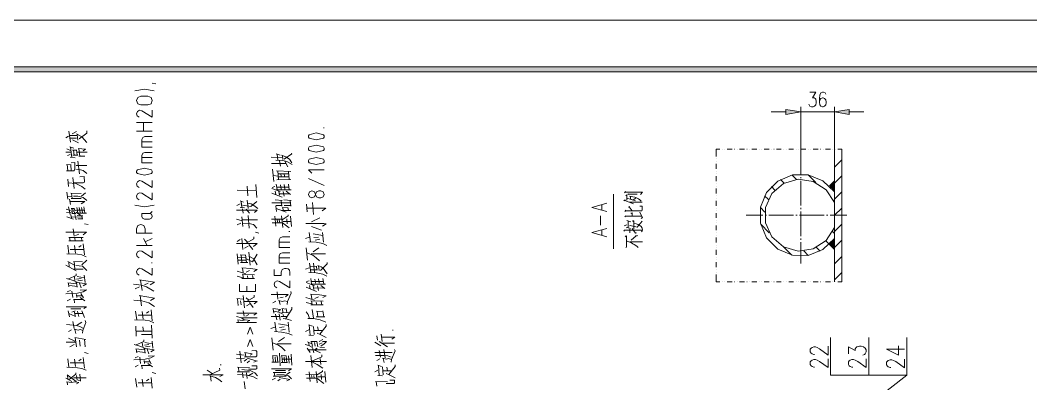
# Model space of a CAD drawing. Header units: millimetres. Extents: x 0 to 829, y 0 to 586.
# Drawn here: x 372.2 to 575.1, y 512.7 to 585.6 of the extents above; entities that cross this region are included whole.
import ezdxf

# ---------------------------------------------------------------- set-up
doc = ezdxf.new("R2010")
doc.units = ezdxf.units.MM

msp = doc.modelspace()

# ---------------------------------------------------------------- hatches: boundary and pattern name
h = msp.add_hatch(color=0)
h.dxf.hatch_style = 2
h.paths.add_polyline_path([(819.788528, 576.266028), (818.80075, 575.281778), (25.142472, 575.281778), (24.154694, 576.266028)])
h = msp.add_hatch(color=0)
h.dxf.hatch_style = 2
h.paths.add_polyline_path([(525.924639, 567.746444), (528.880917, 567.252556), (525.924639, 566.758667)])
h = msp.add_hatch(color=0)
h.dxf.hatch_style = 2
h.paths.add_polyline_path([(538.603472, 567.746444), (535.643667, 567.252556), (538.603472, 566.758667)])

# ---------------------------------------------------------------- linework, layer by layer
at = {"color": 0, "lineweight": 0}
for points in [[(0, 0), (0, 585.632278), (829.154778, 585.632278), (829.154778, 0)], [(819.788528, 576.266028), (818.80075, 575.281778), (25.142472, 575.281778), (24.154694, 576.266028)], [(525.924639, 567.746444), (528.880917, 567.252556), (525.924639, 566.758667)], [(538.603472, 567.746444), (535.643667, 567.252556), (538.603472, 566.758667)], [(430.776944, 551.405778), (430.279528, 551.201167), (430.074917, 550.70375), (430.279528, 550.206333), (430.776944, 549.998194), (431.277889, 550.206333), (431.4825, 550.70375), (431.277889, 551.201167)]]:
    msp.add_lwpolyline(points, close=True, dxfattribs=at)
for points in [[(399.439694, 572.861722), (398.737667, 573.038111)], [(399.086917, 571.454139), (397.150167, 571.803389), (395.216944, 571.454139)], [(396.448139, 570.395806), (395.823722, 570.138278), (395.566194, 569.517389), (395.823722, 568.892972), (396.448139, 568.635444)], [(396.448139, 570.395806), (397.855722, 570.395806)], [(397.855722, 568.635444), (398.480139, 568.892972), (398.737667, 569.517389), (398.480139, 570.138278), (397.855722, 570.395806)], [(530.733, 571.196611), (531.893639, 571.196611), (531.258639, 570.07125), (531.576139, 570.07125), (531.787806, 569.930139), (531.893639, 569.789028), (531.999472, 569.365694), (531.999472, 569.083472), (531.893639, 568.660139), (531.681972, 568.381444), (531.364472, 568.240333), (531.046972, 568.240333), (530.733, 568.381444), (530.627167, 568.519028), (530.521333, 568.80125)], [(533.900944, 570.773278), (533.795111, 571.0555), (533.477611, 571.196611), (533.265944, 571.196611), (532.948444, 571.0555), (532.736778, 570.632167), (532.634472, 569.930139), (532.634472, 569.224583), (532.736778, 568.660139), (532.948444, 568.381444), (533.265944, 568.240333), (533.371778, 568.240333), (533.689278, 568.381444), (533.900944, 568.660139), (534.006778, 569.083472), (534.006778, 569.224583), (533.900944, 569.647917), (533.689278, 569.930139), (533.371778, 570.07125), (533.265944, 570.07125), (532.948444, 569.930139), (532.736778, 569.647917), (532.634472, 569.224583)], [(397.855722, 568.635444), (396.448139, 568.635444)], [(528.880917, 554.76775), (528.880917, 568.240333)], [(535.643667, 559.763083), (535.643667, 568.240333)], [(396.642167, 567.474806), (396.162389, 567.573583), (395.735528, 567.333694), (395.566194, 566.875083)], [(395.566194, 566.875083), (395.710833, 566.434111), (396.095361, 566.173056)], [(396.642167, 567.474806), (398.737667, 566.173056), (398.737667, 567.580639)], [(525.924639, 567.252556), (522.964833, 567.252556)], [(528.880917, 567.252556), (535.643667, 567.252556)], [(538.603472, 567.252556), (541.55975, 567.252556)], [(395.566194, 565.114722), (398.737667, 565.114722)], [(396.977306, 563.354361), (396.977306, 565.114722)], [(433.242861, 564.084611), (433.066472, 564.084611)], [(381.34925, 562.073778), (381.906639, 562.352472)], [(382.326444, 561.188306), (382.001889, 563.379056)], [(382.139472, 562.539444), (383.490611, 562.539444)], [(382.234722, 561.982056), (383.490611, 561.982056)], [(382.654528, 562.818139), (383.54, 563.333194)], [(383.490611, 562.818139), (384.612444, 562.214889), (385.589639, 561.142444)], [(383.818694, 561.608111), (383.631722, 562.680556)], [(384.051528, 561.840944), (385.589639, 562.95925), (385.589639, 563.470778)], [(398.737667, 563.354361), (395.566194, 563.354361)], [(397.238361, 562.299556), (396.804444, 562.119639), (396.624528, 561.682194)], [(397.238361, 562.299556), (398.737667, 562.299556)], [(430.251306, 562.6735), (430.092556, 562.458306), (430.092556, 562.190194), (430.251306, 561.971472)], [(433.066472, 562.6735), (431.658889, 563.029806), (430.251306, 562.6735)], [(430.251306, 561.971472), (431.658889, 561.615167), (433.066472, 561.971472)], [(433.066472, 561.971472), (433.225222, 562.190194), (433.225222, 562.458306), (433.066472, 562.6735)], [(382.188861, 560.211111), (382.979083, 559.97475)], [(382.559278, 558.112083), (382.326444, 560.161722)], [(382.700389, 561.653972), (383.910417, 561.047194)], [(383.864556, 559.883028), (385.310944, 559.791306), (384.891139, 559.417361)], [(398.737667, 560.186417), (396.624528, 560.186417), (396.624528, 561.682194)], [(398.737667, 561.241222), (396.624528, 561.241222)], [(430.251306, 560.211111), (430.092556, 559.992389), (430.092556, 559.724278), (430.251306, 559.505556)], [(433.066472, 560.211111), (431.658889, 560.563889), (430.251306, 560.211111)], [(433.066472, 559.505556), (433.225222, 559.724278), (433.225222, 559.992389), (433.066472, 560.211111)], [(381.395111, 559.138667), (382.467556, 559.138667)], [(381.582083, 559.837167), (382.421694, 559.417361)], [(381.719667, 558.531889), (382.234722, 558.718861)], [(382.234722, 558.157944), (383.257778, 558.020361)], [(382.74625, 559.604333), (383.490611, 559.558472)], [(382.792111, 558.57775), (383.818694, 558.57775)], [(383.024944, 558.57775), (382.887361, 559.604333)], [(383.631722, 558.57775), (383.490611, 559.650194)], [(383.585861, 559.138667), (385.681361, 559.138667)], [(383.959806, 558.390778), (385.215694, 558.390778)], [(384.192639, 558.390778), (384.005667, 559.837167)], [(397.238361, 559.128083), (396.804444, 558.948167), (396.624528, 558.51425)], [(398.737667, 557.018472), (396.624528, 557.018472), (396.624528, 558.51425)], [(398.737667, 558.073278), (396.624528, 558.073278)], [(397.238361, 559.128083), (398.737667, 559.128083)], [(424.839694, 558.112083), (422.603083, 558.161472)], [(423.629667, 558.859972), (424.374028, 558.581278)], [(423.816639, 558.764722), (423.954222, 557.554694)], [(424.702111, 558.581278), (425.538194, 558.253194)], [(424.934944, 557.695806), (424.839694, 558.486028)], [(425.213639, 557.741667), (426.75175, 558.814111), (426.705889, 558.997556)], [(425.538194, 558.253194), (426.286083, 557.741667), (426.75175, 557.043167)], [(430.251306, 559.505556), (431.658889, 559.14925), (433.066472, 559.505556)], [(433.066472, 557.745194), (431.658889, 558.1015), (430.251306, 557.745194)], [(511.891139, 559.763083), (512.66725, 559.763083)], [(511.891139, 558.295528), (511.891139, 559.763083)], [(513.161139, 559.763083), (513.178778, 559.763083)], [(513.655028, 559.763083), (513.672667, 559.763083)], [(514.148917, 559.763083), (515.133167, 559.763083)], [(515.627056, 559.763083), (515.644694, 559.763083)], [(516.120944, 559.763083), (516.138583, 559.763083)], [(516.611306, 559.763083), (517.599083, 559.763083)], [(518.092972, 559.763083), (518.110611, 559.763083)], [(518.583333, 559.763083), (518.600972, 559.763083)], [(519.077222, 559.763083), (520.061472, 559.763083)], [(520.555361, 559.763083), (520.573, 559.763083)], [(521.04925, 559.763083), (521.066889, 559.763083)], [(521.543139, 559.763083), (522.527389, 559.763083)], [(523.021278, 559.763083), (523.038917, 559.763083)], [(523.515167, 559.763083), (523.532806, 559.763083)], [(524.005528, 559.763083), (524.993306, 559.763083)], [(525.487194, 559.763083), (525.504833, 559.763083)], [(525.977556, 559.763083), (525.995194, 559.763083)], [(526.471444, 559.763083), (527.459222, 559.763083)], [(527.949583, 559.763083), (527.967222, 559.763083)], [(528.443472, 559.763083), (528.461111, 559.763083)], [(528.880917, 554.665444), (528.880917, 558.95875)], [(528.937361, 559.763083), (529.921611, 559.763083)], [(530.4155, 559.763083), (530.433139, 559.763083)], [(530.909389, 559.763083), (530.927028, 559.763083)], [(531.39975, 559.763083), (532.387528, 559.763083)], [(532.881417, 559.763083), (532.899056, 559.763083)], [(533.371778, 559.763083), (533.389417, 559.763083)], [(533.865667, 559.763083), (534.853444, 559.763083)], [(535.343806, 559.763083), (535.361444, 559.763083)], [(535.643667, 533.163639), (535.643667, 559.763083)], [(535.837694, 559.763083), (535.855333, 559.763083)], [(536.331583, 559.763083), (537.107694, 559.763083)], [(537.107694, 533.163639), (537.107694, 559.763083)], [(381.536222, 555.455667), (382.979083, 555.455667), (383.211917, 555.6885), (383.211917, 557.0855), (382.421694, 557.039639)], [(382.372306, 556.619833), (381.536222, 556.715083)], [(381.673806, 556.669222), (381.769056, 555.455667)], [(382.467556, 555.455667), (382.372306, 556.715083)], [(385.589639, 556.48225), (383.44475, 556.48225)], [(384.097389, 554.848889), (383.818694, 557.367722)], [(398.561278, 555.607361), (397.150167, 555.963667), (395.742583, 555.607361)], [(425.587583, 556.902056), (422.694806, 556.902056)], [(426.797611, 556.715083), (425.771028, 557.276), (424.934944, 557.508833), (423.534417, 557.554694)], [(424.46575, 556.341139), (424.282306, 557.413583)], [(425.351222, 557.367722), (425.912139, 556.249417)], [(430.251306, 557.745194), (430.092556, 557.526472), (430.092556, 557.258361), (430.251306, 557.039639)], [(430.251306, 557.039639), (431.658889, 556.686861), (433.066472, 557.039639)], [(433.066472, 557.039639), (433.225222, 557.258361), (433.225222, 557.526472), (433.066472, 557.745194)], [(511.891139, 557.801639), (511.908778, 557.801639)], [(511.891139, 557.30775), (511.908778, 557.30775)], [(511.891139, 555.829611), (511.891139, 556.813861)], [(537.107694, 557.653472), (535.643667, 556.192972)], [(381.906639, 552.287722), (381.769056, 553.776444)], [(383.024944, 551.913778), (382.792111, 554.104528)], [(383.490611, 555.6885), (384.330222, 555.642639), (384.891139, 555.501528), (385.589639, 554.898278)], [(384.845278, 553.032083), (385.123972, 553.173194), (385.078111, 554.2915), (384.192639, 554.19625)], [(395.742583, 555.607361), (395.587361, 555.388639), (395.587361, 555.120528), (395.742583, 554.905333)], [(395.742583, 554.905333), (397.150167, 554.549028), (398.561278, 554.905333)], [(398.561278, 554.905333), (398.7165, 555.120528), (398.7165, 555.388639), (398.561278, 555.607361)], [(422.881778, 555.737889), (423.114611, 553.314306)], [(424.000083, 554.337361), (422.977028, 554.524333)], [(426.518917, 555.318083), (423.675528, 555.455667)], [(423.908361, 555.409806), (424.095333, 553.638861)], [(424.000083, 554.852417), (426.099111, 554.803028)], [(424.049472, 554.199778), (426.144972, 554.199778)], [(424.561, 554.665444), (424.652722, 554.199778)], [(425.305361, 554.199778), (425.213639, 554.665444)], [(426.236694, 553.684722), (426.05325, 555.318083)], [(433.242861, 555.632056), (430.074917, 555.632056), (430.776944, 554.930028)], [(433.242861, 552.464111), (430.074917, 553.871694)], [(511.891139, 555.335722), (511.908778, 555.335722)], [(511.891139, 554.841833), (511.908778, 554.841833)], [(511.891139, 553.363694), (511.891139, 554.351472)], [(535.643667, 551.222333), (533.354139, 553.441306), (530.394333, 554.626639), (527.205222, 554.594889), (524.266583, 553.349583), (522.022917, 551.08475), (520.809361, 548.135528), (520.809361, 544.946417), (522.022917, 541.997194), (524.266583, 539.728833), (527.205222, 538.487056), (530.394333, 538.455306), (533.354139, 539.637111), (535.643667, 541.859611)], [(528.058944, 553.705889), (527.177, 554.587833)], [(528.880917, 553.924611), (528.880917, 554.171556)], [(531.911278, 553.085), (530.366111, 554.630167)], [(537.107694, 554.422028), (535.643667, 552.961528)], [(383.398889, 552.890972), (381.860778, 553.032083)], [(384.845278, 553.032083), (382.933222, 553.032083)], [(383.398889, 552.890972), (384.563056, 552.287722)], [(384.563056, 552.287722), (385.261556, 551.726806)], [(396.642167, 553.388389), (396.162389, 553.487167), (395.735528, 553.250806), (395.566194, 552.792194)], [(395.566194, 552.792194), (395.710833, 552.351222), (396.095361, 552.086639)], [(396.642167, 553.388389), (398.737667, 552.086639), (398.737667, 553.494222)], [(417.752389, 552.372389), (417.939361, 550.418)], [(419.710306, 550.089917), (419.523333, 552.654611)], [(422.744194, 551.913778), (424.419889, 551.261139)], [(422.790056, 552.10075), (423.347444, 552.287722)], [(423.816639, 551.680944), (423.629667, 552.753389)], [(423.721389, 553.638861), (426.564778, 553.684722)], [(423.76725, 552.146611), (426.144972, 552.146611)], [(424.606861, 551.776194), (424.46575, 552.615806)], [(425.351222, 551.776194), (425.213639, 552.661667)], [(426.236694, 551.635083), (426.099111, 552.753389)], [(511.891139, 552.869806), (511.908778, 552.869806)], [(511.891139, 552.379444), (511.908778, 552.379444)], [(511.891139, 550.897778), (511.891139, 551.885556)], [(535.643667, 549.045694), (533.992667, 551.628028), (531.413861, 553.293139), (528.376444, 553.734111), (525.43075, 552.873333), (523.109472, 550.866028), (521.832417, 548.075556), (521.832417, 545.006389), (523.109472, 542.215917), (525.43075, 540.205083), (528.376444, 539.344306), (531.413861, 539.785278), (533.992667, 541.450389), (535.643667, 544.03625)], [(523.723306, 551.578639), (523.003639, 552.298306)], [(525.578917, 552.954472), (524.831028, 553.702361)], [(528.880917, 548.502417), (528.880917, 553.43425)], [(535.643667, 553.423667), (534.63825, 552.414722)], [(535.643667, 553.282556), (534.708806, 552.347694)], [(535.643667, 551.613917), (534.740556, 552.517028)], [(535.643667, 552.961528), (534.867556, 552.181889)], [(535.643667, 551.938472), (534.902833, 552.679306)], [(535.643667, 552.636972), (535.022778, 552.012556)], [(535.643667, 552.2595), (535.065111, 552.841583)], [(535.643667, 552.315944), (535.170944, 551.839694)], [(535.643667, 552.584056), (535.223861, 553.003861)], [(535.643667, 551.991389), (535.315583, 551.663306)], [(535.643667, 552.905083), (535.386139, 553.166139)], [(535.643667, 553.229639), (535.548417, 553.324889)], [(381.814917, 549.768889), (381.582083, 551.169417)], [(382.605139, 550.238083), (381.719667, 550.375667)], [(382.326444, 548.699972), (382.139472, 549.768889)], [(382.372306, 550.936583), (384.471333, 550.887194)], [(382.421694, 549.864139), (384.471333, 549.864139)], [(382.654528, 549.864139), (382.513417, 550.936583)], [(382.933222, 550.375667), (383.772833, 550.329806), (384.891139, 550.096972), (385.589639, 549.490194)], [(384.517194, 550.375667), (385.356806, 551.028306)], [(396.642167, 550.926), (396.162389, 551.024778), (395.735528, 550.784889), (395.566194, 550.326278)], [(395.566194, 550.326278), (395.710833, 549.885306), (396.095361, 549.620722)], [(396.642167, 550.926), (398.737667, 549.620722), (398.737667, 551.031833)], [(415.748611, 551.536306), (419.569194, 551.486917)], [(422.744194, 550.982444), (424.793833, 550.142833)], [(423.534417, 550.657889), (423.396833, 551.356389)], [(423.629667, 551.589222), (426.610639, 551.589222)], [(424.282306, 550.516778), (424.141194, 551.261139)], [(424.187056, 550.844861), (426.286083, 550.795472)], [(425.213639, 550.329806), (425.026667, 551.261139)], [(426.473056, 550.70375), (425.633444, 551.356389)], [(432.188056, 551.405778), (431.690639, 551.201167), (431.4825, 550.70375), (431.690639, 550.206333), (432.188056, 549.998194)], [(432.188056, 551.405778), (432.540833, 551.405778)], [(432.540833, 549.998194), (432.188056, 549.998194)], [(432.540833, 549.998194), (433.03825, 550.206333), (433.242861, 550.70375), (433.03825, 551.201167), (432.540833, 551.405778)], [(491.327722, 539.753528), (491.327722, 550.76725)], [(493.522, 551.035361), (493.719556, 551.271722), (493.641944, 551.155306), (497.10975, 551.155306), (496.718167, 550.710806)], [(493.955917, 549.557222), (493.955917, 550.622611), (493.797167, 550.502667), (493.955917, 550.414472)], [(493.994722, 549.969972), (495.730389, 549.409056), (494.703806, 549.765361), (494.703806, 550.298056)], [(494.153472, 550.682583), (494.312222, 550.83075), (494.273417, 550.739028), (496.047889, 550.739028)], [(494.509778, 550.326278), (495.180056, 550.238083), (495.571639, 550.118139), (495.927944, 550.001722), (496.323056, 549.825333), (496.598222, 549.617194), (496.873389, 549.349083)], [(495.257667, 549.557222), (495.808, 550.029944)], [(511.891139, 550.407417), (511.908778, 550.407417)], [(511.891139, 549.913528), (511.908778, 549.913528)], [(522.389806, 549.680694), (521.634861, 550.435639)], [(535.643667, 551.666833), (535.456694, 551.479861)], [(535.643667, 551.289361), (535.470806, 551.46575)], [(535.643667, 551.345806), (535.594278, 551.292889)], [(537.107694, 551.190583), (535.643667, 549.730083)], [(381.440972, 547.71925), (382.326444, 547.486417)], [(382.234722, 546.646806), (381.906639, 548.184917)], [(385.169833, 549.257361), (382.234722, 549.257361)], [(383.024944, 547.860361), (382.421694, 547.906222)], [(382.654528, 547.532278), (382.559278, 547.860361)], [(383.120194, 547.532278), (383.024944, 547.952083)], [(383.772833, 547.02075), (383.585861, 548.093194)], [(384.051528, 548.047333), (384.2385, 547.066611)], [(385.169833, 549.257361), (384.471333, 548.791694)], [(384.704167, 547.066611), (384.517194, 548.047333)], [(385.169833, 547.02075), (384.982861, 548.184917)], [(395.216944, 548.565917), (397.150167, 548.216667), (399.086917, 548.565917)], [(415.70275, 548.505944), (416.355389, 548.784639)], [(416.355389, 549.391417), (417.053889, 549.158583)], [(416.355389, 548.086139), (417.240861, 547.994417)], [(416.679944, 548.086139), (416.542361, 549.299694)], [(416.866917, 548.551806), (418.546139, 548.273111), (419.710306, 549.299694)], [(417.008028, 546.967833), (416.866917, 547.807444)], [(418.263917, 546.967833), (417.565417, 547.761583)], [(417.985222, 547.853306), (417.79825, 549.532528)], [(417.8935, 548.971611), (418.592, 548.784639), (419.149389, 548.460083), (419.897278, 547.853306)], [(422.744194, 548.978667), (426.423667, 548.978667)], [(423.396833, 549.585444), (424.793833, 549.493722)], [(423.534417, 548.467139), (424.702111, 548.467139)], [(423.675528, 547.302972), (423.534417, 548.326028)], [(423.629667, 547.860361), (425.633444, 547.116)], [(424.747972, 548.371889), (424.606861, 549.493722)], [(424.793833, 548.093194), (425.958, 548.001472)], [(425.026667, 547.486417), (424.934944, 548.093194)], [(425.167778, 549.585444), (426.610639, 549.493722)], [(425.213639, 548.467139), (426.473056, 548.467139)], [(425.958, 548.093194), (426.05325, 547.486417)], [(426.518917, 548.371889), (426.377806, 549.493722)], [(429.8315, 547.186556), (429.690389, 548.724667)], [(429.73625, 547.934444), (433.510972, 547.934444)], [(431.090917, 546.675028), (430.903944, 549.05275)], [(433.560361, 547.934444), (432.812472, 547.419389)], [(489.944833, 547.257111), (486.988556, 548.103778), (489.944833, 548.946917)], [(488.960583, 547.574611), (488.960583, 548.629417)], [(493.405583, 549.409056), (493.68075, 549.588972), (493.599611, 549.49725), (495.296472, 548.788167)], [(493.719556, 547.426444), (496.912194, 547.426444), (496.993333, 547.426444), (497.070944, 547.546389), (497.070944, 548.343667), (496.598222, 548.343667)], [(494.273417, 548.167278), (494.587389, 548.255472)], [(494.428639, 549.172694), (497.032139, 549.172694)], [(494.428639, 548.22725), (495.060111, 547.426444)], [(511.891139, 548.435389), (511.891139, 549.419639)], [(511.891139, 547.9415), (511.908778, 547.9415)], [(521.694833, 547.144222), (520.79525, 548.043806)], [(528.880917, 547.765111), (528.880917, 548.012056)], [(535.643667, 549.352611), (535.424944, 549.571333)], [(537.107694, 547.959139), (535.686, 546.540972)], [(381.486833, 547.066611), (382.467556, 547.112472)], [(381.582083, 546.181139), (382.933222, 545.715472)], [(382.513417, 545.902444), (382.372306, 546.600944)], [(382.513417, 547.532278), (383.257778, 547.532278)], [(383.074333, 547.207722), (382.513417, 547.253583)], [(382.513417, 546.181139), (384.612444, 546.135278)], [(382.605139, 546.879639), (383.398889, 546.879639)], [(382.654528, 547.207722), (382.74625, 546.879639)], [(383.166056, 546.879639), (383.074333, 547.253583)], [(383.44475, 545.574361), (383.166056, 546.696194)], [(383.257778, 547.440556), (383.631722, 547.532278)], [(383.398889, 547.112472), (384.330222, 546.509222)], [(383.631722, 546.459833), (384.795889, 546.413972)], [(383.726972, 546.929028), (385.543778, 546.929028)], [(383.772833, 547.532278), (385.078111, 547.532278)], [(383.772833, 545.810722), (384.704167, 545.810722)], [(384.750028, 545.715472), (384.563056, 546.413972)], [(396.624528, 546.276389), (396.624528, 546.89375), (398.2085, 546.89375)], [(396.624528, 546.276389), (396.77975, 545.902444), (397.150167, 545.75075)], [(398.2085, 545.75075), (397.150167, 545.75075)], [(398.737667, 546.364583), (398.582444, 546.738528), (398.2085, 546.89375)], [(398.2085, 545.75075), (398.582444, 545.902444), (398.737667, 546.276389)], [(398.737667, 547.246528), (398.296694, 546.89375)], [(398.737667, 546.364583), (398.737667, 546.276389)], [(415.656889, 547.52875), (419.802028, 547.52875), (419.244639, 547.059556)], [(415.656889, 545.757806), (416.775194, 545.429722)], [(416.912778, 544.265556), (416.725806, 546.223472)], [(418.172194, 543.937472), (417.985222, 546.502167)], [(422.648944, 545.764861), (424.747972, 545.715472)], [(423.534417, 544.364333), (423.301583, 546.32225)], [(424.934944, 544.085639), (424.702111, 546.4175)], [(424.747972, 547.486417), (426.564778, 547.486417)], [(424.793833, 545.62375), (426.003861, 546.4175), (426.003861, 546.600944)], [(425.820417, 544.784139), (425.725167, 545.810722)], [(426.6565, 544.272611), (426.473056, 546.368111)], [(430.671111, 545.228639), (432.392667, 546.022389)], [(488.678361, 544.508972), (488.678361, 546.410444)], [(493.560806, 546.184667), (493.797167, 546.421028)], [(493.599611, 547.250056), (493.797167, 547.518167)], [(493.719556, 546.304611), (496.993333, 546.304611)], [(495.021306, 546.304611), (495.021306, 547.013694), (494.784944, 546.953722), (495.021306, 546.777333)], [(497.10975, 546.008278), (496.598222, 547.161861)], [(496.873389, 545.888333), (497.152083, 546.06825)], [(511.891139, 547.447611), (511.908778, 547.447611)], [(511.891139, 545.969472), (511.891139, 546.95725)], [(517.909528, 546.540972), (521.260917, 546.540972)], [(521.754806, 546.540972), (522.00175, 546.540972)], [(522.492111, 546.540972), (527.423944, 546.540972)], [(527.914306, 546.540972), (528.16125, 546.540972)], [(528.655139, 546.540972), (533.583444, 546.540972)], [(528.880917, 542.342917), (528.880917, 547.271222)], [(534.077333, 546.540972), (534.324278, 546.540972)], [(534.818167, 546.540972), (538.169556, 546.540972)], [(535.686, 546.540972), (535.643667, 546.498639)], [(383.024944, 542.293528), (382.8415, 543.785778)], [(385.836583, 544.6395), (385.134556, 544.815889)], [(397.326556, 543.814), (397.069028, 544.434889), (396.448139, 544.692417), (395.823722, 544.434889), (395.566194, 543.814)], [(398.737667, 542.932056), (395.566194, 542.932056), (395.566194, 543.814)], [(397.326556, 543.814), (397.326556, 542.932056)], [(415.748611, 544.590111), (416.492972, 544.964056)], [(416.821056, 545.570833), (419.847889, 545.570833)], [(416.866917, 544.918194), (418.080472, 544.872333), (419.057667, 544.6395), (419.710306, 543.937472)], [(422.790056, 545.016972), (424.839694, 545.016972)], [(423.908361, 545.016972), (423.816639, 545.577889)], [(424.328167, 545.016972), (424.232917, 545.577889)], [(424.839694, 545.016972), (426.236694, 543.993917)], [(425.026667, 545.299194), (426.518917, 545.299194)], [(429.552806, 544.858222), (433.186417, 544.858222), (433.652083, 544.808833), (432.907722, 544.343167)], [(430.671111, 544.297306), (432.674889, 543.507083)], [(489.944833, 542.187694), (486.988556, 543.030833), (489.944833, 543.8775)], [(493.444389, 544.410194), (493.994722, 544.590111)], [(493.8395, 543.969222), (494.033528, 544.057417), (494.746139, 543.8775)], [(493.955917, 545.447361), (494.784944, 545.211)], [(494.231083, 543.997444), (494.231083, 545.267444)], [(494.509778, 544.381972), (494.626194, 544.470167), (496.047889, 544.145611), (497.070944, 545.327417)], [(494.587389, 543.02025), (494.587389, 543.761083)], [(495.927944, 542.992028), (495.691583, 542.960278), (495.060111, 543.849278)], [(495.416417, 543.789306), (495.416417, 545.415611), (495.137722, 545.387389), (495.335278, 545.267444)], [(495.416417, 544.882917), (495.889139, 544.826472), (496.241917, 544.678306), (496.598222, 544.470167), (496.873389, 544.233806), (497.032139, 543.937472), (497.10975, 543.672889)], [(511.891139, 545.475583), (511.908778, 545.475583)], [(511.891139, 544.985222), (511.908778, 544.985222)], [(511.891139, 543.503556), (511.891139, 544.491333)], [(522.583833, 543.023778), (520.851694, 544.755917)], [(537.107694, 544.727694), (535.643667, 543.267194)], [(381.395111, 543.133139), (385.543778, 543.133139), (384.845278, 542.572222)], [(382.001889, 542.060694), (384.891139, 542.060694)], [(382.234722, 541.408056), (382.139472, 542.060694)], [(383.257778, 541.408056), (383.166056, 541.919583)], [(383.307167, 542.434639), (384.005667, 542.713333)], [(384.612444, 541.408056), (384.517194, 542.060694)], [(396.977306, 541.87725), (397.679333, 540.466139)], [(397.326556, 541.171694), (398.737667, 541.87725)], [(415.748611, 541.263417), (416.355389, 541.633833)], [(416.912778, 539.675917), (416.679944, 541.866667)], [(417.240861, 541.729083), (417.8935, 541.076444)], [(417.473694, 540.843611), (419.103528, 541.774944), (419.103528, 542.19475)], [(420.144222, 542.95675), (419.442194, 543.129611)], [(424.84675, 542.173583), (424.409306, 541.993667), (424.229389, 541.55975)], [(424.84675, 542.173583), (426.342528, 542.173583)], [(426.342528, 543.231917), (426.166139, 543.231917)], [(429.457556, 541.873722), (430.205444, 542.106556)], [(430.484139, 541.221083), (430.251306, 543.087278)], [(432.953583, 542.434639), (430.995667, 542.805056)], [(431.182639, 542.060694), (432.113972, 542.152417)], [(431.415472, 541.499778), (432.346806, 541.736139)], [(433.094694, 541.129361), (432.907722, 543.087278)], [(488.960583, 542.505194), (488.960583, 543.56)], [(493.36325, 543.344806), (493.522, 543.524722), (497.10975, 543.524722), (496.912194, 543.200167)], [(493.797167, 540.063972), (493.917111, 540.123944), (493.917111, 542.371139), (493.68075, 542.311167), (493.8395, 542.191222)], [(494.82375, 541.513889), (495.889139, 542.399361)], [(495.691583, 542.459333), (496.164306, 542.371139)], [(511.891139, 543.013194), (511.908778, 543.013194)], [(511.891139, 542.519306), (511.908778, 542.519306)], [(511.891139, 541.041167), (511.891139, 542.025417)], [(528.880917, 541.602083), (528.880917, 541.849028)], [(535.643667, 541.651472), (534.648833, 540.653111)], [(535.643667, 542.889722), (535.294417, 543.238972)], [(535.643667, 541.595028), (535.537833, 541.704389)], [(382.001889, 538.7975), (381.769056, 540.522583)], [(381.956028, 541.408056), (384.891139, 541.408056)], [(384.982861, 539.682972), (382.280583, 539.682972)], [(383.307167, 538.938611), (383.120194, 540.427333)], [(383.959806, 540.102778), (384.471333, 540.427333)], [(385.123972, 538.610528), (384.891139, 540.755417)], [(398.737667, 540.466139), (395.566194, 540.466139)], [(415.656889, 540.843611), (419.802028, 540.843611), (419.057667, 540.282694)], [(417.985222, 540.328556), (417.240861, 539.90875)], [(418.916556, 539.630056), (418.126333, 540.656639)], [(426.342528, 540.063972), (424.229389, 540.063972), (424.229389, 541.55975)], [(426.342528, 541.118778), (424.229389, 541.118778)], [(429.877361, 537.492222), (429.644528, 539.965194)], [(430.156056, 541.221083), (431.602444, 541.129361), (432.999444, 540.850667), (433.747333, 540.476722)], [(430.995667, 539.217306), (432.159833, 540.011056)], [(493.917111, 541.393944), (493.8395, 541.393944), (494.389833, 541.217556), (494.901361, 540.981194), (495.180056, 540.801278), (495.455222, 540.624889), (495.769194, 540.4485), (496.047889, 540.240361), (496.28425, 540.063972)], [(494.587389, 541.157583), (497.152083, 541.157583)], [(511.891139, 540.547278), (511.908778, 540.547278)], [(511.891139, 540.053389), (511.908778, 540.053389)], [(511.891139, 538.57525), (511.891139, 539.563028)], [(527.099389, 538.508222), (525.363722, 540.243889)], [(528.880917, 536.814889), (528.880917, 541.108194)], [(532.775583, 539.294917), (532.024167, 540.046333)], [(535.643667, 539.658278), (533.922111, 541.379833)], [(535.643667, 539.979306), (534.800528, 540.825972)], [(535.643667, 541.326917), (534.811111, 540.490833)], [(535.643667, 540.303861), (534.95575, 540.991778)], [(535.643667, 541.005889), (534.969861, 540.332083)], [(535.643667, 540.624889), (535.107444, 541.164639)], [(535.643667, 540.681333), (535.132139, 540.169806)], [(535.643667, 540.949444), (535.255611, 541.341028)], [(535.643667, 540.356778), (535.294417, 540.007528)], [(535.643667, 541.274), (535.396722, 541.520944)], [(535.643667, 540.03575), (535.456694, 539.84525)], [(535.643667, 539.711194), (535.618972, 539.682972)], [(537.107694, 541.49625), (535.643667, 540.03575)], [(381.582083, 538.7975), (383.726972, 538.705778), (384.563056, 538.564667), (385.448528, 538.190722)], [(384.563056, 536.60675), (385.589639, 537.538083)], [(396.642167, 539.3055), (396.162389, 539.404278), (395.735528, 539.164389), (395.566194, 538.705778)], [(395.566194, 538.705778), (395.710833, 538.264806), (396.095361, 538.00375)], [(396.642167, 539.3055), (398.737667, 538.00375), (398.737667, 539.411333)], [(415.981444, 536.694944), (415.794472, 538.790444)], [(415.889722, 538.046083), (417.473694, 538.000222)], [(416.40125, 538.607), (417.427833, 538.51175)], [(416.725806, 537.0195), (416.588222, 538.557611)], [(417.427833, 538.557611), (417.611278, 537.0195)], [(417.660667, 537.767389), (418.870694, 537.206472)], [(418.405028, 536.507972), (418.126333, 539.118528)], [(418.218056, 538.278917), (419.149389, 537.767389)], [(418.824833, 537.206472), (419.802028, 538.744583)], [(419.149389, 537.721528), (419.802028, 536.599694)], [(424.84675, 539.005639), (424.409306, 538.825722), (424.229389, 538.391806)], [(426.342528, 536.8925), (424.229389, 536.8925), (424.229389, 538.391806)], [(426.342528, 537.950833), (424.229389, 537.950833)], [(424.84675, 539.005639), (426.342528, 539.005639)], [(429.73625, 538.984472), (430.949806, 538.518806), (431.648306, 538.007278), (432.300944, 537.354639)], [(430.621722, 538.751639), (433.510972, 538.751639)], [(511.891139, 538.081361), (511.908778, 538.081361)], [(511.891139, 537.591), (511.908778, 537.591)], [(530.387278, 538.451778), (529.484167, 539.351361)], [(537.107694, 538.264806), (535.643667, 536.804306)], [(381.34925, 536.515028), (383.44475, 535.350861)], [(381.814917, 537.213528), (382.979083, 536.60675)], [(382.04775, 536.186944), (381.956028, 537.121806)], [(382.933222, 537.259389), (384.750028, 537.167667)], [(382.979083, 535.721278), (384.891139, 535.721278)], [(383.211917, 535.721278), (383.074333, 537.213528)], [(383.398889, 536.469167), (384.704167, 536.328056), (385.589639, 535.442583)], [(396.642167, 535.784778), (396.162389, 535.883556), (395.735528, 535.643667), (395.566194, 535.185056)], [(396.642167, 535.784778), (398.737667, 534.483028), (398.737667, 535.890611)], [(398.737667, 536.945417), (398.561278, 536.945417)], [(417.519556, 537.485167), (415.935583, 537.485167)], [(416.447111, 537.0195), (417.8935, 537.0195)], [(419.802028, 535.6225), (418.49675, 535.809472), (416.679944, 535.950583)], [(416.958639, 535.015722), (416.821056, 535.901194)], [(419.802028, 535.6225), (419.149389, 535.248556)], [(424.582167, 535.132139), (424.582167, 534.430111), (423.174583, 534.430111), (423.174583, 535.661306)], [(425.284194, 535.837694), (424.786778, 535.629556), (424.582167, 535.132139)], [(425.636972, 535.837694), (425.284194, 535.837694)], [(426.342528, 535.132139), (426.247278, 535.484917), (425.98975, 535.742444), (425.636972, 535.837694)], [(429.503417, 535.721278), (430.251306, 535.954111)], [(430.53, 535.068639), (430.297167, 536.934833)], [(431.694167, 536.236333), (430.484139, 536.282194)], [(430.53, 535.583694), (431.927, 535.583694)], [(431.274361, 535.118028), (431.090917, 536.934833)], [(431.789417, 535.583694), (431.694167, 536.328056)], [(433.045306, 535.90825), (432.6255, 536.190472), (431.976389, 536.423306)], [(432.255083, 535.442583), (432.113972, 536.373917)], [(432.487917, 535.442583), (433.839056, 536.747861), (433.839056, 537.026556)], [(433.045306, 535.90825), (433.839056, 534.744083)], [(511.891139, 536.109333), (511.891139, 537.097111)], [(511.891139, 535.618972), (511.908778, 535.618972)], [(381.486833, 533.858611), (382.654528, 533.530528), (383.490611, 533.160111)], [(381.906639, 533.763361), (383.44475, 534.465389), (383.44475, 534.744083)], [(383.211917, 533.438806), (383.120194, 534.137306)], [(383.54, 533.671639), (384.471333, 533.81275)], [(383.631722, 534.229028), (385.123972, 533.950333)], [(383.772833, 533.343556), (384.704167, 533.484667)], [(385.261556, 533.064861), (385.078111, 534.51125)], [(395.566194, 535.185056), (395.710833, 534.744083), (396.095361, 534.483028)], [(396.162389, 533.579917), (399.146889, 533.11425), (398.307278, 532.556861)], [(396.723306, 531.438556), (396.349361, 533.534056)], [(415.748611, 535.297944), (417.519556, 534.782889)], [(415.794472, 534.271361), (416.912778, 533.992667)], [(416.725806, 533.805694), (419.244639, 533.805694)], [(419.244639, 534.550056), (416.775194, 534.645306)], [(416.912778, 534.595917), (417.053889, 533.851556)], [(417.565417, 535.110972), (418.263917, 535.435528)], [(417.939361, 533.805694), (417.844111, 534.363083)], [(418.962417, 533.805694), (418.824833, 534.458333)], [(426.342528, 534.430111), (426.342528, 535.132139)], [(430.156056, 535.068639), (431.602444, 534.976917), (432.999444, 534.698222), (433.747333, 534.324278)], [(430.716972, 532.786167), (430.53, 533.858611)], [(431.507194, 532.881417), (431.369611, 533.7175)], [(432.255083, 532.881417), (432.113972, 533.766889)], [(433.140556, 532.740306), (432.999444, 533.858611)], [(511.891139, 535.125083), (511.908778, 535.125083)], [(511.891139, 533.163639), (511.891139, 534.631194)], [(537.107694, 535.033361), (535.643667, 533.572861)], [(381.395111, 530.736528), (383.726972, 530.9235), (384.845278, 531.156333), (385.543778, 531.576139), (384.284361, 531.480889)], [(383.54, 532.786167), (381.814917, 532.973139)], [(382.001889, 532.179389), (381.906639, 532.927278)], [(382.188861, 532.412222), (383.631722, 532.22525)], [(383.353028, 533.110722), (385.497917, 532.740306), (384.845278, 532.366361)], [(383.677583, 532.087667), (383.54, 533.064861)], [(384.471333, 531.946556), (384.097389, 532.877889)], [(396.536333, 532.507472), (394.952361, 532.694444)], [(395.322778, 531.763111), (396.162389, 532.182917)], [(396.536333, 532.507472), (397.559389, 532.182917)], [(397.143111, 532.556861), (397.887472, 532.927278)], [(399.051639, 531.297444), (397.559389, 532.182917)], [(419.442194, 532.66975), (419.442194, 531.262167), (416.270722, 531.262167), (416.270722, 532.66975)], [(417.678306, 532.3205), (417.678306, 531.262167)], [(424.247028, 533.265944), (423.76725, 533.364722), (423.340389, 533.128361), (423.174583, 532.66975)], [(423.174583, 532.66975), (423.319222, 532.22525), (423.700222, 531.964194)], [(424.247028, 533.265944), (426.342528, 531.964194), (426.342528, 533.371778)], [(429.644528, 533.019), (431.32375, 532.366361)], [(429.644528, 532.087667), (431.694167, 531.248056)], [(429.690389, 533.205972), (430.251306, 533.392944)], [(430.438278, 531.763111), (430.297167, 532.461611)], [(430.53, 532.694444), (433.510972, 532.694444)], [(430.671111, 533.251833), (433.045306, 533.251833)], [(431.182639, 531.622), (431.041528, 532.366361)], [(431.090917, 531.946556), (433.186417, 531.900694)], [(432.113972, 531.435028), (431.927, 532.366361)], [(433.373389, 531.808972), (432.533778, 532.461611)], [(512.66725, 533.163639), (511.891139, 533.163639)], [(513.161139, 533.163639), (513.178778, 533.163639)], [(513.655028, 533.163639), (513.672667, 533.163639)], [(515.133167, 533.163639), (514.148917, 533.163639)], [(515.627056, 533.163639), (515.644694, 533.163639)], [(516.120944, 533.163639), (516.138583, 533.163639)], [(517.599083, 533.163639), (516.611306, 533.163639)], [(518.092972, 533.163639), (518.110611, 533.163639)], [(518.583333, 533.163639), (518.600972, 533.163639)], [(520.061472, 533.163639), (519.077222, 533.163639)], [(520.555361, 533.163639), (520.573, 533.163639)], [(521.04925, 533.163639), (521.066889, 533.163639)], [(522.527389, 533.163639), (521.543139, 533.163639)], [(523.021278, 533.163639), (523.038917, 533.163639)], [(523.515167, 533.163639), (523.532806, 533.163639)], [(524.993306, 533.163639), (524.005528, 533.163639)], [(525.487194, 533.163639), (525.504833, 533.163639)], [(525.977556, 533.163639), (525.995194, 533.163639)], [(527.459222, 533.163639), (526.471444, 533.163639)], [(527.949583, 533.163639), (527.967222, 533.163639)], [(528.443472, 533.163639), (528.461111, 533.163639)], [(529.921611, 533.163639), (528.937361, 533.163639)], [(530.4155, 533.163639), (530.433139, 533.163639)], [(530.909389, 533.163639), (530.927028, 533.163639)], [(532.387528, 533.163639), (531.39975, 533.163639)], [(532.881417, 533.163639), (532.899056, 533.163639)], [(533.371778, 533.163639), (533.389417, 533.163639)], [(534.853444, 533.163639), (533.865667, 533.163639)], [(535.343806, 533.163639), (535.361444, 533.163639)], [(535.837694, 533.163639), (535.855333, 533.163639)], [(537.107694, 533.163639), (536.331583, 533.163639)], [(381.673806, 531.156333), (382.326444, 531.435028)], [(381.673806, 529.336), (382.326444, 529.709944)], [(382.792111, 530.038028), (382.605139, 531.293917)], [(384.795889, 529.618222), (382.887361, 529.618222)], [(383.024944, 529.618222), (383.120194, 528.965583)], [(383.585861, 530.038028), (383.490611, 530.641278)], [(383.54, 530.362583), (384.704167, 530.362583)], [(384.2385, 530.038028), (385.169833, 529.385389)], [(384.937, 529.942778), (384.425472, 530.82825)], [(394.998222, 529.480639), (396.628056, 529.339528), (398.074444, 528.965583), (399.19275, 528.221222)], [(396.070667, 530.457833), (399.146889, 529.900444), (398.353139, 529.43125)], [(396.582194, 528.362333), (396.3035, 530.411972)], [(415.70275, 529.801667), (417.008028, 529.664083)], [(415.981444, 528.404667), (415.840333, 529.755806)], [(417.240861, 527.984861), (416.958639, 530.408444)], [(417.565417, 529.942778), (418.126333, 529.522972)], [(417.660667, 529.244278), (419.198778, 530.083889), (419.198778, 530.500167)], [(422.603083, 530.595417), (426.003861, 530.595417), (425.446472, 530.179139)], [(423.954222, 529.664083), (423.76725, 531.156333)], [(424.095333, 529.43125), (424.885556, 529.244278), (425.2595, 529.385389), (425.866278, 529.198417)], [(424.328167, 529.946306), (424.980806, 530.083889)], [(425.820417, 528.641028), (425.866278, 529.198417), (426.610639, 530.9235)], [(426.610639, 530.9235), (426.518917, 531.202194)], [(429.552806, 530.038028), (431.32375, 529.522972)], [(433.606222, 530.362583), (432.300944, 530.549556), (430.484139, 530.690667)], [(430.762833, 529.755806), (430.621722, 530.641278)], [(431.369611, 529.851056), (432.068111, 530.175611)], [(433.606222, 530.362583), (432.953583, 529.992167)], [(381.440972, 528.171833), (385.123972, 528.171833), (385.543778, 528.125972), (384.982861, 527.797889)], [(382.372306, 527.752028), (384.376083, 527.752028)], [(398.727083, 525.377833), (398.49425, 527.522722)], [(416.542361, 528.545778), (416.447111, 529.381861)], [(417.145611, 529.244278), (419.802028, 529.244278), (419.198778, 528.778611)], [(417.660667, 528.358806), (418.218056, 528.683361)], [(419.011806, 528.030722), (418.263917, 529.011444)], [(422.931167, 528.965583), (423.534417, 529.293667)], [(422.931167, 527.801417), (424.46575, 527.614444), (424.095333, 527.289889)], [(423.164, 526.870083), (423.022889, 527.755556)], [(424.419889, 528.591639), (424.232917, 529.385389)], [(425.633444, 527.706167), (424.747972, 527.801417)], [(424.839694, 527.755556), (424.934944, 527.007667)], [(425.538194, 525.797639), (426.75175, 527.660306), (426.75175, 528.080111)], [(425.771028, 527.007667), (425.633444, 527.801417)], [(429.598667, 529.011444), (430.716972, 528.73275)], [(430.53, 528.545778), (433.045306, 528.545778)], [(433.045306, 529.290139), (430.575861, 529.385389)], [(430.716972, 529.339528), (430.854556, 528.591639)], [(431.090917, 525.889361), (430.808694, 527.614444)], [(431.740028, 528.545778), (431.648306, 529.106694)], [(432.766611, 528.545778), (432.6255, 529.198417)], [(382.093611, 526.168056), (381.860778, 527.381611)], [(381.956028, 526.820694), (383.211917, 526.309167)], [(382.559278, 527.099389), (383.257778, 527.381611)], [(383.307167, 526.213917), (383.024944, 527.2405)], [(383.211917, 526.820694), (384.795889, 526.820694)], [(384.005667, 526.213917), (383.726972, 527.286361)], [(385.123972, 526.026944), (384.563056, 527.381611)], [(384.750028, 522.859), (384.795889, 523.419917), (385.402667, 525.003889), (385.261556, 525.423694)], [(395.185194, 525.564806), (397.326556, 525.473083), (398.166167, 525.331972), (399.051639, 524.958028)], [(395.605, 525.564806), (395.372167, 527.289889)], [(398.585972, 526.450278), (395.883694, 526.450278)], [(396.90675, 525.705917), (396.723306, 527.194639)], [(397.559389, 526.870083), (398.074444, 527.194639)], [(415.656889, 526.213917), (416.634083, 525.935222), (417.195, 525.561278)], [(415.70275, 526.866556), (419.710306, 526.866556), (419.103528, 526.492611)], [(415.840333, 525.561278), (416.912778, 525.420167)], [(416.027306, 525.003889), (415.935583, 525.561278)], [(416.634083, 525.935222), (419.756167, 525.935222)], [(416.912778, 525.420167), (417.473694, 525.561278), (418.313306, 525.420167), (417.79825, 525.187333)], [(417.195, 526.305639), (417.008028, 527.332222)], [(417.519556, 526.305639), (418.080472, 526.633722)], [(422.603083, 526.217444), (424.232917, 526.217444)], [(423.164, 527.289889), (424.141194, 527.102917), (424.885556, 526.774833)], [(423.721389, 525.564806), (423.488556, 526.683111)], [(424.187056, 526.774833), (424.419889, 525.469556)], [(424.515139, 526.217444), (425.820417, 526.217444)], [(424.747972, 526.961806), (426.05325, 527.007667)], [(425.072528, 526.217444), (424.980806, 526.63725)], [(424.980806, 525.797639), (425.820417, 525.702389), (426.6565, 525.423694)], [(429.644528, 527.148778), (430.018472, 526.587861), (430.297167, 525.797639)], [(429.923222, 525.797639), (431.090917, 525.797639), (432.442056, 525.564806), (433.560361, 525.095611)], [(431.648306, 526.168056), (433.373389, 526.168056)], [(431.694167, 527.286361), (432.999444, 527.194639)], [(431.976389, 526.168056), (431.835278, 527.2405)], [(433.140556, 526.168056), (432.999444, 527.33575)], [(381.486833, 524.584083), (383.490611, 524.397111), (384.192639, 524.210139), (384.795889, 523.885583)], [(381.906639, 523.187083), (382.513417, 523.511639)], [(383.024944, 523.839722), (382.792111, 525.236722)], [(383.074333, 523.65275), (383.864556, 523.465778), (384.2385, 523.606889), (384.845278, 523.419917)], [(383.398889, 522.813139), (383.211917, 523.606889)], [(383.490611, 524.397111), (384.612444, 525.04975)], [(395.50975, 522.25575), (395.418028, 524.259528)], [(396.956139, 523.282333), (396.860889, 524.121944)], [(398.727083, 521.881806), (398.585972, 524.492361)], [(415.656889, 525.003889), (419.664444, 525.003889)], [(418.913028, 522.647333), (418.383861, 524.054917), (417.854694, 522.647333)], [(422.557222, 523.839722), (423.301583, 524.072556)], [(423.580278, 523.187083), (423.347444, 525.04975)], [(426.05325, 524.397111), (424.095333, 524.771056)], [(424.282306, 524.026694), (425.213639, 524.118417)], [(424.515139, 523.465778), (425.446472, 523.698611)], [(426.190833, 523.095361), (426.003861, 525.04975)], [(429.503417, 523.232944), (430.156056, 523.511639)], [(430.156056, 524.538222), (430.903944, 524.259528)], [(430.438278, 522.488583), (430.251306, 524.492361)], [(431.2285, 522.580306), (431.090917, 524.210139)], [(431.182639, 523.419917), (432.953583, 523.419917)], [(432.068111, 523.419917), (431.927, 524.164278)], [(432.346806, 522.675556), (433.652083, 524.259528), (433.652083, 524.584083)], [(447.107028, 523.451667), (446.930639, 523.451667)], [(381.906639, 521.881806), (383.166056, 521.275028)], [(383.166056, 521.973528), (385.402667, 521.599583)], [(383.257778, 521.973528), (383.54, 520.110861)], [(384.284361, 520.297833), (384.14325, 521.462)], [(385.123972, 521.648972), (385.261556, 520.110861)], [(395.50975, 523.282333), (398.631833, 523.282333)], [(395.50975, 520.530667), (397.047861, 521.229167), (397.047861, 521.511389)], [(396.536333, 522.629694), (398.631833, 522.629694)], [(418.913028, 520.181417), (418.383861, 521.589), (417.854694, 520.181417)], [(422.977028, 519.458222), (422.744194, 521.927667)], [(423.255722, 523.187083), (424.702111, 523.095361), (426.099111, 522.813139), (426.843472, 522.442722)], [(424.095333, 521.183306), (425.2595, 521.977056)], [(430.156056, 522.488583), (431.090917, 522.393333)], [(431.835278, 522.859), (432.442056, 522.626167), (433.652083, 522.022917)], [(432.255083, 521.229167), (432.953583, 521.603111)], [(443.9285, 521.479639), (443.787389, 522.315722)], [(444.905694, 521.197417), (444.672861, 522.643806)], [(446.81775, 521.663083), (447.424528, 522.082889), (444.905694, 522.082889)], [(534.867556, 522.00175), (534.867556, 514.473472)], [(542.529889, 522.00175), (542.529889, 514.473472)], [(550.188694, 522.00175), (550.188694, 514.473472)], [(383.353028, 521.042194), (381.440972, 521.042194)], [(383.024944, 520.576528), (382.188861, 520.110861)], [(395.089944, 520.625917), (396.257639, 520.297833), (397.093722, 519.927417)], [(397.143111, 519.553472), (395.418028, 519.740444)], [(395.605, 518.946694), (395.50975, 519.694583)], [(396.815028, 520.206111), (396.723306, 520.904611)], [(396.956139, 519.878028), (399.0975, 519.507611), (398.444861, 519.133667)], [(397.143111, 520.438944), (398.074444, 520.580056)], [(397.280694, 518.854972), (397.143111, 519.832167)], [(397.234833, 520.996333), (398.727083, 520.717639)], [(397.375944, 520.110861), (398.307278, 520.251972)], [(398.074444, 518.713861), (397.7005, 519.645194)], [(398.864667, 519.832167), (398.677694, 521.278556)], [(416.588222, 516.949972), (416.309528, 519.281833)], [(419.710306, 519.186583), (419.523333, 519.419417), (418.729583, 519.327694)], [(422.835917, 520.950472), (424.049472, 520.484806), (424.747972, 519.973278), (425.400611, 519.320639)], [(423.721389, 520.717639), (426.610639, 520.717639)], [(429.411694, 520.622389), (430.156056, 520.389556), (430.762833, 520.065)], [(430.438278, 518.992556), (429.8315, 519.878028)], [(429.877361, 521.137444), (430.762833, 520.7635)], [(430.064333, 519.549944), (433.606222, 519.549944)], [(430.205444, 520.389556), (430.110194, 521.042194)], [(430.575861, 521.229167), (431.789417, 521.183306)], [(430.716972, 521.229167), (430.903944, 520.202583)], [(430.903944, 520.019139), (431.136778, 518.897306)], [(432.487917, 518.897306), (431.182639, 519.549944)], [(431.415472, 520.251972), (431.274361, 520.996333)], [(431.274361, 519.549944), (431.835278, 519.878028)], [(431.789417, 521.229167), (431.976389, 520.156722)], [(432.812472, 520.904611), (432.209222, 520.66825)], [(432.346806, 520.065), (433.278139, 519.96975)], [(432.533778, 520.297833), (433.232278, 520.717639), (433.697944, 521.229167), (432.907722, 521.183306)], [(443.416972, 521.059833), (444.627, 520.311944)], [(445.932278, 520.1285), (444.302444, 521.197417)], [(444.535278, 518.029472), (444.302444, 519.426472)], [(444.813972, 520.872861), (447.378667, 520.872861)], [(445.466611, 517.93775), (445.233778, 519.567583)], [(446.726028, 517.609667), (447.470389, 519.33475)], [(447.470389, 519.33475), (447.378667, 519.613444)], [(531.657278, 518.618611), (531.487944, 518.618611), (531.152806, 518.745611), (530.983472, 518.872611), (530.814139, 519.123083), (530.814139, 519.631083), (530.983472, 519.885083), (531.152806, 520.012083), (531.487944, 520.139083), (531.826611, 520.139083), (532.165278, 520.012083), (532.673278, 519.758083), (534.363083, 518.491611), (534.363083, 520.266083)], [(538.472944, 518.745611), (538.472944, 520.139083), (539.824083, 519.377083), (539.824083, 519.758083), (539.993417, 520.012083), (540.16275, 520.139083), (540.67075, 520.266083), (541.009417, 520.266083), (541.517417, 520.139083), (541.852556, 519.885083), (542.021889, 519.504083), (542.021889, 519.123083), (541.852556, 518.745611), (541.683222, 518.618611), (541.348083, 518.491611)], [(546.135278, 519.694583), (548.498889, 518.428111), (548.498889, 520.329583)], [(546.135278, 519.694583), (549.684222, 519.694583)], [(382.001889, 516.036278), (381.769056, 517.757833)], [(383.307167, 516.173861), (383.120194, 517.666111)], [(383.959806, 517.338028), (384.471333, 517.666111)], [(385.123972, 515.849306), (384.891139, 517.990667)], [(385.836583, 518.798528), (385.134556, 518.974917)], [(394.998222, 517.503833), (397.326556, 517.687278), (398.444861, 517.923639), (399.146889, 518.339917), (397.887472, 518.248194)], [(395.276917, 517.923639), (395.929556, 518.202333)], [(395.788444, 519.179528), (397.234833, 518.992556)], [(396.395222, 516.801806), (396.20825, 518.061222)], [(397.188972, 516.801806), (397.093722, 517.408583)], [(398.540111, 516.710083), (398.028583, 517.595556)], [(415.656889, 518.629194), (417.195, 518.442222)], [(415.656889, 517.789583), (417.240861, 517.881306)], [(417.145611, 517.228667), (417.706528, 517.648472)], [(417.240861, 518.999611), (418.778972, 518.720917)], [(417.240861, 518.114139), (419.523333, 518.114139)], [(417.378444, 518.95375), (417.519556, 518.163528)], [(419.756167, 517.278056), (417.79825, 517.835444)], [(417.79825, 516.949972), (418.263917, 517.323917)], [(418.778972, 518.675056), (418.359167, 518.442222)], [(419.149389, 517.045222), (419.756167, 517.323917)], [(419.710306, 519.186583), (419.710306, 518.346972), (419.523333, 518.114139)], [(422.835917, 518.385778), (423.816639, 518.294056)], [(423.022889, 517.034639), (422.931167, 518.339917)], [(423.488556, 517.034639), (423.396833, 518.152944)], [(423.816639, 518.339917), (423.908361, 517.034639)], [(424.419889, 516.290278), (424.282306, 518.851444)], [(424.606861, 518.385778), (425.633444, 518.294056)], [(424.839694, 516.988778), (424.747972, 518.339917)], [(424.793833, 517.641417), (426.6565, 517.641417)], [(425.2595, 517.17575), (425.213639, 518.107083)], [(425.633444, 518.339917), (425.725167, 516.988778)], [(426.190833, 516.847667), (426.099111, 518.339917)], [(426.75175, 516.431389), (426.610639, 518.668)], [(430.854556, 515.962194), (430.575861, 518.385778)], [(430.762833, 517.267472), (432.766611, 518.152944), (432.766611, 518.526889)], [(432.579639, 516.568972), (432.442056, 517.779)], [(446.863611, 519.006667), (443.416972, 519.006667)], [(443.508694, 518.403417), (445.187917, 518.403417), (446.027528, 518.308167), (446.676639, 518.029472)], [(443.787389, 517.376833), (444.394167, 517.704917)], [(444.955083, 517.8425), (445.745306, 517.655528), (446.11925, 517.796639), (446.726028, 517.609667), (446.676639, 517.052278)], [(445.279639, 517.002889), (445.092667, 517.796639)], [(531.657278, 516.082139), (531.487944, 516.082139), (531.152806, 516.209139), (530.983472, 516.336139), (530.814139, 516.590139), (530.814139, 517.098139), (530.983472, 517.348611), (531.152806, 517.475611), (531.487944, 517.602611), (531.826611, 517.602611), (532.165278, 517.475611), (532.673278, 517.221611), (534.363083, 515.955139), (534.363083, 517.729611)], [(539.319611, 516.082139), (539.150278, 516.082139), (538.811611, 516.209139), (538.642278, 516.336139), (538.472944, 516.590139), (538.472944, 517.098139), (538.642278, 517.348611), (538.811611, 517.475611), (539.150278, 517.602611), (539.488944, 517.602611), (539.824083, 517.475611), (540.332083, 517.221611), (542.021889, 515.955139), (542.021889, 517.729611)], [(546.978417, 516.018639), (546.809083, 516.018639), (546.470417, 516.145639), (546.301083, 516.272639), (546.135278, 516.526639), (546.135278, 517.034639), (546.301083, 517.285111), (546.470417, 517.412111), (546.809083, 517.539111), (547.14775, 517.539111), (547.486417, 517.412111), (547.994417, 517.158111), (549.684222, 515.891639), (549.684222, 517.666111)], [(381.582083, 516.036278), (383.726972, 515.941028), (384.563056, 515.803444), (385.448528, 515.4295)], [(384.982861, 516.92175), (382.280583, 516.92175)], [(395.276917, 516.103306), (395.929556, 516.47725)], [(398.399, 516.385528), (396.490472, 516.385528)], [(396.628056, 516.385528), (396.723306, 515.732889)], [(397.143111, 517.129889), (398.307278, 517.129889)], [(397.841611, 516.801806), (398.772944, 516.152694)], [(409.779611, 515.422444), (410.756806, 514.769806)], [(410.291139, 514.536972), (412.294917, 515.422444), (412.249056, 515.84225)], [(412.538333, 516.554861), (412.361944, 516.554861)], [(418.263917, 515.972778), (415.840333, 516.0645)], [(416.027306, 516.0645), (416.122556, 515.133167)], [(416.679944, 515.598833), (418.359167, 515.366), (419.336361, 514.900333), (419.847889, 514.293556)], [(418.031083, 515.644694), (419.523333, 515.644694), (419.710306, 515.785806), (419.710306, 516.343194), (418.729583, 516.297333)], [(422.648944, 515.729361), (426.705889, 515.729361), (426.099111, 515.309556)], [(422.744194, 517.034639), (424.095333, 517.034639)], [(425.446472, 515.358944), (423.442694, 515.358944)], [(424.606861, 516.988778), (425.866278, 516.988778)], [(429.503417, 517.17575), (433.697944, 517.17575)], [(430.762833, 517.129889), (431.835278, 516.568972), (432.953583, 515.870472)], [(431.835278, 512.885972), (431.602444, 515.217833)], [(431.694167, 514.424083), (432.907722, 515.217833), (432.907722, 515.404806)], [(443.371111, 515.140222), (444.020222, 515.418917)], [(444.020222, 516.4455), (444.768111, 516.166806)], [(444.302444, 514.395861), (444.115472, 516.399639)], [(445.092667, 514.487583), (444.955083, 516.117417)], [(445.046806, 515.327194), (446.81775, 515.327194)], [(445.932278, 515.327194), (445.791167, 516.071556)], [(446.210972, 514.582833), (447.51625, 516.166806), (447.51625, 516.491361)], [(381.34925, 513.845528), (382.605139, 513.192889)], [(381.627944, 514.544028), (383.44475, 513.192889)], [(381.814917, 513.658556), (381.719667, 514.448778)], [(383.398889, 514.681611), (382.04775, 513.563306)], [(385.448528, 513.93725), (382.933222, 513.93725)], [(383.398889, 514.681611), (383.398889, 514.917972)], [(383.631722, 513.471583), (383.54, 514.357056)], [(383.864556, 513.425722), (384.330222, 513.284611)], [(384.192639, 514.63575), (384.330222, 513.23875)], [(395.605, 512.028722), (395.372167, 513.753806)], [(396.90675, 512.169833), (396.723306, 513.662083)], [(397.559389, 513.334), (398.074444, 513.662083)], [(398.727083, 511.84175), (398.49425, 513.986639)], [(399.439694, 514.7945), (398.737667, 514.970889)], [(408.848278, 514.536972), (412.947556, 514.536972), (412.294917, 514.163028)], [(410.291139, 514.304139), (411.409444, 513.976056), (412.107944, 513.55625), (412.668861, 513.090583)], [(410.569833, 513.231694), (410.43225, 514.258278)], [(415.794472, 515.133167), (418.263917, 515.133167)], [(415.840333, 514.57225), (417.660667, 514.434667), (418.916556, 514.155972), (419.756167, 513.736167)], [(416.958639, 513.919611), (416.821056, 514.900333)], [(417.611278, 514.946194), (417.79825, 513.782028)], [(418.126333, 514.388806), (418.916556, 514.854472)], [(422.790056, 513.538611), (423.442694, 513.866694)], [(425.587583, 514.240639), (422.977028, 514.240639)], [(423.022889, 514.985), (425.538194, 514.985)], [(423.301583, 514.240639), (423.209861, 514.985)], [(423.721389, 514.611056), (425.213639, 514.519333)], [(423.908361, 513.305778), (424.419889, 513.679722)], [(424.232917, 513.958417), (426.331944, 513.588), (425.771028, 513.305778)], [(426.705889, 513.725583), (426.05325, 514.2865), (425.213639, 514.519333)], [(426.377806, 515.076722), (425.679306, 514.611056)], [(429.552806, 514.565194), (431.648306, 514.519333)], [(429.690389, 513.820833), (431.740028, 513.820833)], [(430.438278, 513.168194), (430.205444, 515.122583)], [(430.808694, 513.820833), (430.716972, 514.378222)], [(431.2285, 513.820833), (431.136778, 514.378222)], [(431.740028, 513.820833), (433.140556, 512.79425)], [(431.927, 514.099528), (433.41925, 514.099528)], [(432.72075, 513.588), (432.6255, 514.611056)], [(433.560361, 513.072944), (433.373389, 515.171972)], [(444.020222, 514.395861), (444.955083, 514.300611)], [(445.699444, 514.766278), (446.306222, 514.533444), (447.51625, 513.930194)], [(445.699444, 512.7625), (447.191694, 512.7625), (447.378667, 512.903611), (447.378667, 513.461), (446.397944, 513.415139)], [(528.880917, 497.87175), (550.188694, 514.473472)], [(550.188694, 514.473472), (534.867556, 514.473472)], [(381.536222, 513.097639), (382.605139, 512.960056)], [(381.719667, 512.54025), (381.627944, 513.097639)], [(382.605139, 512.960056), (383.166056, 513.097639), (384.005667, 512.960056), (383.490611, 512.727222)], [(398.585972, 512.914194), (395.883694, 512.914194)], [(417.378444, 511.683), (417.195, 513.17525)], [(445.932278, 513.090583), (443.508694, 513.182306)], [(443.695667, 513.182306), (443.787389, 512.250972)]]:
    msp.add_lwpolyline(points, dxfattribs=at)

doc.saveas('drawing.dxf')
